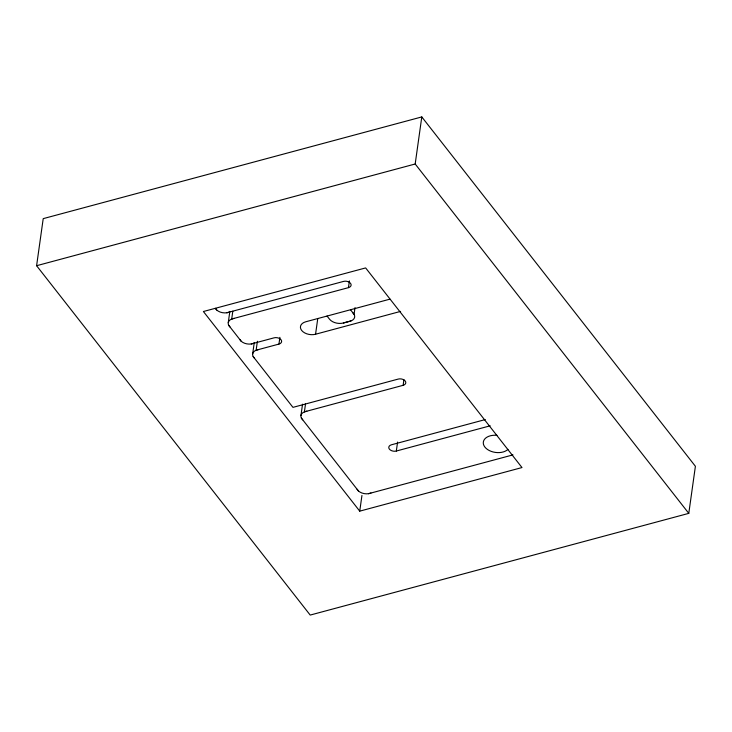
<?xml version="1.0" encoding="UTF-8"?>
<svg xmlns="http://www.w3.org/2000/svg" width="732" height="732" viewBox="0 0 732 732"><rect width="100%" height="100%" fill="white"/><g stroke="black" fill="none" stroke-linecap="round" stroke-linejoin="round"><path stroke-width="1.1" d="M36.6 265.716L43.215 218.639L421.797 116.928L695.4 466.284L688.785 513.361L310.203 615.072L36.6 265.716L415.181 163.995L421.797 116.928M228.265 322.583L229.839 311.375M232.813 311.173L231.705 319.015A9.013 5.774 8 0 0 228.695 325.31L230.031 327.021M252.686 353.776L254.269 342.567M257.399 341.24L256.136 350.207A9.013 5.774 8 0 0 253.126 356.502L254.462 358.213M258.588 349.548L256.136 350.207L278.956 344.077L279.899 337.351M300.962 415.41L302.536 404.201M305.509 403.991L304.402 411.842A9.013 5.774 8 0 0 301.392 418.137L302.728 419.839M389.982 299.141L305.784 321.769A10.312 6.597 8 0 0 301.657 330.425A10.312 6.597 8 0 0 315.556 334.24L317.761 318.557M234.158 318.356L231.705 319.015L348.45 287.649L349.402 280.923M355.02 307.605L354.078 314.33L350.491 309.755M359.741 511.146L203.395 311.512L365.643 267.921L521.989 467.556L359.741 511.146L361.947 495.463M306.854 411.183L304.402 411.842L403.122 385.316L403.908 379.716M485.316 419.564L391.437 444.791A5.151 3.303 8 0 0 389.378 449.119A5.151 3.303 8 0 0 396.323 451.031L397.586 442.064M229.272 312.116L226.829 312.774A9.013 5.774 8 0 1 216.709 310.011L215.373 308.3L216.699 309.993M253.702 343.308L251.25 343.967A9.013 5.774 8 0 1 241.139 341.204L239.803 339.492M370.959 493.039L368.516 493.697A9.013 5.774 8 0 1 358.396 490.925M226.829 312.774L343.564 281.408A5.151 3.303 8 0 1 350.518 283.321A5.151 3.303 8 0 1 348.45 287.649M251.25 343.967L274.07 337.836A5.151 3.303 8 0 1 281.024 339.749A5.151 3.303 8 0 1 278.956 344.077M327.058 316.05L329.556 319.243A10.312 6.597 8 0 0 343.4 322.986L350.912 320.964M315.556 334.24L400.596 311.393M396.323 451.031L490.202 425.804M368.516 493.697L512.976 454.883M343.4 322.986L351.241 320.854A9.113 5.838 8 0 0 354.233 314.577L352.934 312.875M415.181 163.995L688.785 513.361M228.704 325.328L241.13 341.185M253.135 356.521L292.956 407.367L398.235 379.075A5.151 3.303 8 0 1 405.189 380.988A5.151 3.303 8 0 1 403.122 385.316M301.401 418.146L358.387 490.916L357.06 489.223M507.953 449.375A13.405 8.583 8 0 1 484.877 447.069A13.405 8.583 8 0 1 496.955 435.33"/></g></svg>
